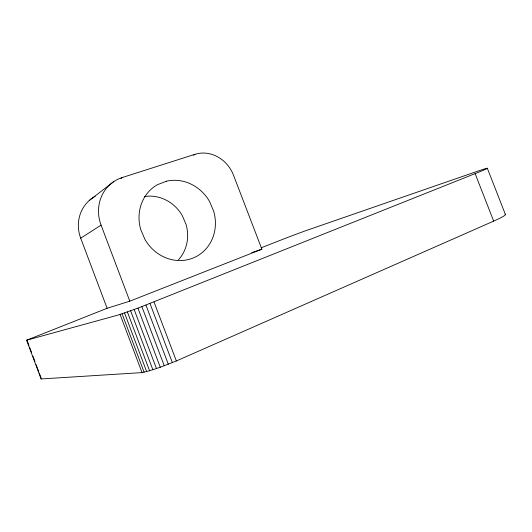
<?xml version="1.0" encoding="UTF-8"?>
<svg xmlns="http://www.w3.org/2000/svg" width="532" height="532" viewBox="0 0 532 532"><rect width="100%" height="100%" fill="white"/><g stroke="black" fill="none" stroke-linecap="round" stroke-linejoin="round"><path stroke-width="0.8" d="M89.243 200.511L113.788 181.598M120.917 178.533L122.227 177.535L195.011 154.3A32.339 28.921 60.5 0 1 233.508 175.201L261.884 249.195L129.801 301.178L107.118 308.281L26.6 340.227L41.084 378.957L142.037 372.599L149.585 370.751L160.278 367.233L176.351 360.962L493.676 221.106A40.944 3.192 -19.7 0 0 505.021 214.163M193.635 155.218L195.011 154.3M107.118 308.281L80.698 238.183L101.08 225.142A38.384 35.804 56.5 0 1 122.227 177.535M261.212 247.792L280.45 240.238A21.699 0.406 -20.8 0 1 307.789 229.99L476.559 171.583A40.864 0.978 -20.5 0 1 475.116 173.618L137.941 308.148L118.609 314.911L26.6 340.227M251.663 252.653L261.884 249.195M41.084 378.957L41.283 378.478L39.275 373.098M487.332 168.292L505.4 214.476M475.116 173.618L493.676 221.106M154.014 301.97L176.351 360.962M150.004 303.539L172.361 362.618M145.941 305.109L168.305 364.234M141.891 306.658L164.248 365.783M137.941 308.148L160.278 367.233M134.164 309.551L156.461 368.563M101.08 225.142L129.801 301.178M130.633 310.841L152.877 369.74M127.401 311.998L149.585 370.751M124.541 312.996L146.646 371.569M122.094 313.827L144.119 372.187M120.106 314.465L142.037 372.599M27.205 340.812L28.928 345.428M29.792 347.728L31.514 352.344M32.951 356.187L34.966 361.567M36.116 364.639L38.703 371.562M80.698 238.183A35.431 33.529 54.9 0 1 95.235 196.288M144.298 196.567A37.752 35.192 62.1 0 1 182.23 215.5L186.04 224.371A37.752 35.192 62.1 0 1 178.519 259.722M166.549 181.186L157.425 184.71A40.838 37.453 62.6 0 0 140.747 229.605L145.043 239.606A40.838 37.453 62.6 0 0 193.429 257.887A40.838 37.453 62.6 0 0 213.631 211.005L209.515 201.422A40.838 37.453 62.6 0 0 166.549 181.186"/></g></svg>
